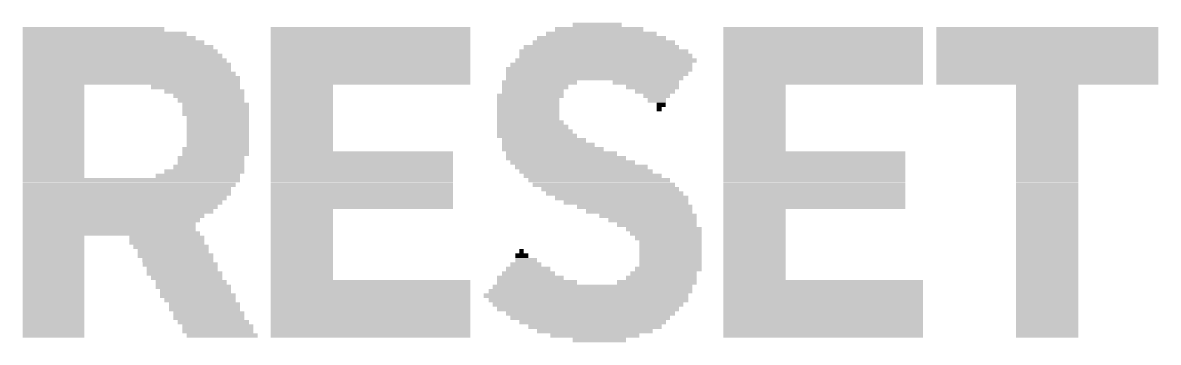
# Model space of a CAD drawing. Extents: x -50 to 50, y -28 to 28.
# Drawn here: x -21.49 to -16.08, y 23.42 to 24.94 of the extents above; entities that cross this region are included whole.
import ezdxf

# ---------------------------------------------------------------- set-up
doc = ezdxf.new("R2010")
doc.units = 0
doc.layers.add('200', color=132, linetype='CONTINUOUS')

# ---------------------------------------------------------------- blocks, each defined once
blk = doc.blocks.new('RECT')
blk.add_solid([(-0.5, -0.5), (0.5, -0.5), (-0.5, 0.5), (0.5, 0.5)])

msp = doc.modelspace()

# ---------------------------------------------------------------- block references
at = {"layer": '200'}
for p, xscale, yscale in [((-21.1557, 24.9132), 0.6756, 0.0211), ((-19.8336, 24.9132), 0.9525, 0.0211), ((-18.7427, 24.9132), 0.4216, 0.0211), ((-18.7528, 24.9343), 0.2337, 0.0211), ((-17.6746, 24.9132), 0.9525, 0.0211), ((-16.6053, 24.9132), 1.0592, 0.0211), ((-21.1023, 24.892), 0.7823, 0.0213), ((-21.0807, 24.8708), 0.8255, 0.0211), ((-19.8336, 24.892), 0.9525, 0.0213), ((-19.8336, 24.8708), 0.9525, 0.0211), ((-18.7325, 24.8708), 0.6147, 0.0211), ((-18.7325, 24.892), 0.5283, 0.0213), ((-17.6746, 24.892), 0.9525, 0.0213), ((-17.6746, 24.8708), 0.9525, 0.0211), ((-16.6053, 24.892), 1.0592, 0.0213), ((-16.6053, 24.8708), 1.0592, 0.0211), ((-21.0604, 24.8497), 0.8661, 0.0211), ((-21.0287, 24.8073), 0.9296, 0.0211), ((-21.0388, 24.8285), 0.9093, 0.0213), ((-19.8336, 24.8497), 0.9525, 0.0211), ((-19.8336, 24.8285), 0.9525, 0.0213), ((-19.8336, 24.8073), 0.9525, 0.0211), ((-18.7211, 24.8073), 0.8052, 0.0211), ((-18.7325, 24.8285), 0.7417, 0.0213), ((-18.7211, 24.8497), 0.6782, 0.0211), ((-17.6746, 24.8497), 0.9525, 0.0211), ((-17.6746, 24.8285), 0.9525, 0.0213), ((-17.6746, 24.8073), 0.9525, 0.0211), ((-16.6053, 24.8497), 1.0592, 0.0211), ((-16.6053, 24.8285), 1.0592, 0.0213), ((-16.6053, 24.8073), 1.0592, 0.0211), ((-21.0071, 24.765), 0.9728, 0.0213), ((-21.0172, 24.7862), 0.9525, 0.0211), ((-19.8336, 24.7862), 0.9525, 0.0211), ((-19.8336, 24.765), 0.9525, 0.0213), ((-18.7109, 24.765), 0.8661, 0.0213), ((-18.7109, 24.7862), 0.8255, 0.0211), ((-17.6746, 24.7862), 0.9525, 0.0211), ((-17.6746, 24.765), 0.9525, 0.0213), ((-16.6053, 24.7862), 1.0592, 0.0211), ((-16.6053, 24.765), 1.0592, 0.0213), ((-20.9855, 24.7015), 1.016, 0.0213), ((-20.9969, 24.7438), 0.9931, 0.0211), ((-20.9969, 24.7227), 0.9931, 0.0211), ((-19.8336, 24.7438), 0.9525, 0.0211), ((-19.8336, 24.7227), 0.9525, 0.0211), ((-19.8336, 24.7015), 0.9525, 0.0213), ((-18.7427, 24.7227), 0.889, 0.0211), ((-18.7528, 24.7015), 0.8687, 0.0213), ((-18.7325, 24.7438), 0.8687, 0.0211), ((-17.6746, 24.7438), 0.9525, 0.0211), ((-17.6746, 24.7227), 0.9525, 0.0211), ((-17.6746, 24.7015), 0.9525, 0.0213), ((-16.6053, 24.7438), 1.0592, 0.0211), ((-16.6053, 24.7227), 1.0592, 0.0211), ((-16.6053, 24.7015), 1.0592, 0.0213), ((-20.9753, 24.6803), 1.0363, 0.0211), ((-20.9753, 24.6592), 1.0363, 0.0211), ((-19.8336, 24.6803), 0.9525, 0.0211), ((-19.8336, 24.6592), 0.9525, 0.0211), ((-19.0284, 24.6592), 0.3581, 0.0211), ((-18.7643, 24.6803), 0.8458, 0.0211), ((-18.5204, 24.6592), 0.3175, 0.0211), ((-17.6746, 24.6803), 0.9525, 0.0211), ((-17.6746, 24.6592), 0.9525, 0.0211), ((-16.6053, 24.6803), 1.0592, 0.0211), ((-16.6053, 24.6592), 1.0592, 0.0211), ((-21.3462, 24.638), 0.2946, 0.0213), ((-21.3462, 24.6168), 0.2946, 0.0211), ((-21.3462, 24.5957), 0.2946, 0.0211), ((-20.6693, 24.638), 0.4242, 0.0213), ((-20.6273, 24.6168), 0.381, 0.0211), ((-20.6058, 24.5957), 0.3378, 0.0211), ((-20.1613, 24.638), 0.2972, 0.0213), ((-20.1613, 24.6168), 0.2972, 0.0211), ((-20.1613, 24.5957), 0.2972, 0.0211), ((-19.0716, 24.5957), 0.3175, 0.0211), ((-19.0487, 24.638), 0.3175, 0.0213), ((-19.0602, 24.6168), 0.2946, 0.0211), ((-18.4887, 24.638), 0.254, 0.0213), ((-18.4772, 24.6168), 0.1905, 0.0211), ((-18.4683, 24.5957), 0.127, 0.0211), ((-18.0023, 24.638), 0.2972, 0.0213), ((-18.0023, 24.6168), 0.2972, 0.0211), ((-18.0023, 24.5957), 0.2972, 0.0211), ((-16.6053, 24.638), 0.2972, 0.0213), ((-16.6053, 24.6168), 0.2972, 0.0211), ((-16.6053, 24.5957), 0.2972, 0.0211), ((-21.3462, 24.5745), 0.2946, 0.0213), ((-21.3462, 24.5533), 0.2946, 0.0211), ((-21.3462, 24.5322), 0.2946, 0.0211), ((-20.5956, 24.5745), 0.3175, 0.0213), ((-20.5727, 24.5533), 0.3175, 0.0211), ((-20.5727, 24.5322), 0.3175, 0.0211), ((-20.1613, 24.5745), 0.2972, 0.0213), ((-20.1613, 24.5533), 0.2972, 0.0211), ((-20.1613, 24.5322), 0.2972, 0.0211), ((-19.0817, 24.5745), 0.2972, 0.0213), ((-19.0817, 24.5533), 0.2972, 0.0211), ((-19.0817, 24.5322), 0.2972, 0.0211), ((-18.4683, 24.5745), 0.0864, 0.0213), ((-18.4468, 24.5533), 0.0432, 0.0211), ((-18.4569, 24.5322), 0.0229, 0.0211), ((-18.0023, 24.5745), 0.2972, 0.0213), ((-18.0023, 24.5533), 0.2972, 0.0211), ((-18.0023, 24.5322), 0.2972, 0.0211), ((-16.6053, 24.5745), 0.2972, 0.0213), ((-16.6053, 24.5533), 0.2972, 0.0211), ((-16.6053, 24.5322), 0.2972, 0.0211), ((-21.3462, 24.511), 0.2946, 0.0213), ((-21.3462, 24.4898), 0.2946, 0.0211), ((-20.5727, 24.511), 0.3175, 0.0213), ((-20.5626, 24.4898), 0.2972, 0.0211), ((-20.1613, 24.511), 0.2972, 0.0213), ((-20.1613, 24.4898), 0.2972, 0.0211), ((-19.0817, 24.511), 0.2972, 0.0213), ((-19.0817, 24.4898), 0.2972, 0.0211), ((-18.0023, 24.511), 0.2972, 0.0213), ((-18.0023, 24.4898), 0.2972, 0.0211), ((-16.6053, 24.511), 0.2972, 0.0213), ((-16.6053, 24.4898), 0.2972, 0.0211), ((-21.3462, 24.4687), 0.2946, 0.0211), ((-21.3462, 24.4475), 0.2946, 0.0213), ((-21.3462, 24.4263), 0.2946, 0.0211), ((-20.5626, 24.4687), 0.2972, 0.0211), ((-20.5626, 24.4475), 0.2972, 0.0213), ((-20.5626, 24.4263), 0.2972, 0.0211), ((-20.1613, 24.4687), 0.2972, 0.0211), ((-20.1613, 24.4475), 0.2972, 0.0213), ((-20.1613, 24.4263), 0.2972, 0.0211), ((-19.0716, 24.4687), 0.3175, 0.0211), ((-19.0602, 24.4475), 0.3404, 0.0213), ((-19.05, 24.4263), 0.3607, 0.0211), ((-18.0023, 24.4687), 0.2972, 0.0211), ((-18.0023, 24.4475), 0.2972, 0.0213), ((-18.0023, 24.4263), 0.2972, 0.0211), ((-16.6053, 24.4687), 0.2972, 0.0211), ((-16.6053, 24.4475), 0.2972, 0.0213), ((-16.6053, 24.4263), 0.2972, 0.0211), ((-21.3462, 24.4052), 0.2946, 0.0211), ((-21.3462, 24.384), 0.2946, 0.0213), ((-20.5626, 24.4052), 0.2972, 0.0211), ((-20.5626, 24.384), 0.2972, 0.0213), ((-20.1613, 24.4052), 0.2972, 0.0211), ((-20.1613, 24.384), 0.2972, 0.0213), ((-19.0398, 24.4052), 0.381, 0.0211), ((-19.0068, 24.384), 0.4013, 0.0213), ((-18.0023, 24.4052), 0.2972, 0.0211), ((-18.0023, 24.384), 0.2972, 0.0213), ((-16.6053, 24.4052), 0.2972, 0.0211), ((-16.6053, 24.384), 0.2972, 0.0213), ((-21.3462, 24.3628), 0.2946, 0.0211), ((-21.3462, 24.3417), 0.2946, 0.0211), ((-21.3462, 24.3205), 0.2946, 0.0213), ((-20.5727, 24.3417), 0.3175, 0.0211), ((-20.5727, 24.3205), 0.3175, 0.0213), ((-20.5626, 24.3628), 0.2972, 0.0211), ((-20.1613, 24.3628), 0.2972, 0.0211), ((-20.1613, 24.3417), 0.2972, 0.0211), ((-19.8755, 24.3205), 0.8687, 0.0213), ((-18.9865, 24.3628), 0.442, 0.0211), ((-18.9649, 24.3417), 0.4851, 0.0211), ((-18.923, 24.3205), 0.5283, 0.0213), ((-18.0023, 24.3628), 0.2972, 0.0211), ((-18.0023, 24.3417), 0.2972, 0.0211), ((-17.7165, 24.3205), 0.8687, 0.0213), ((-16.6053, 24.3628), 0.2972, 0.0211), ((-16.6053, 24.3417), 0.2972, 0.0211), ((-16.6053, 24.3205), 0.2972, 0.0213), ((-21.3462, 24.2993), 0.2946, 0.0211), ((-21.3462, 24.2782), 0.2946, 0.0211), ((-20.5956, 24.2993), 0.3175, 0.0211), ((-20.5956, 24.2782), 0.3175, 0.0211), ((-19.8755, 24.2993), 0.8687, 0.0211), ((-19.8755, 24.2782), 0.8687, 0.0211), ((-18.9014, 24.2993), 0.5715, 0.0211), ((-18.8697, 24.2782), 0.5944, 0.0211), ((-17.7165, 24.2993), 0.8687, 0.0211), ((-17.7165, 24.2782), 0.8687, 0.0211), ((-16.6053, 24.2993), 0.2972, 0.0211), ((-16.6053, 24.2782), 0.2972, 0.0211), ((-21.3462, 24.257), 0.2946, 0.0213), ((-21.3462, 24.2358), 0.2946, 0.0211), ((-21.3462, 24.2147), 0.2946, 0.0211), ((-20.6578, 24.2147), 0.4013, 0.0211), ((-20.6273, 24.2358), 0.381, 0.0211), ((-20.6058, 24.257), 0.3378, 0.0213), ((-19.8755, 24.257), 0.8687, 0.0213), ((-19.8755, 24.2358), 0.8687, 0.0211), ((-19.8755, 24.2147), 0.8687, 0.0211), ((-18.8278, 24.257), 0.6325, 0.0213), ((-18.8062, 24.2358), 0.635, 0.0211), ((-18.7744, 24.2147), 0.6579, 0.0211), ((-17.7165, 24.257), 0.8687, 0.0213), ((-17.7165, 24.2358), 0.8687, 0.0211), ((-17.7165, 24.2147), 0.8687, 0.0211), ((-16.6053, 24.257), 0.2972, 0.0213), ((-16.6053, 24.2358), 0.2972, 0.0211), ((-16.6053, 24.2147), 0.2972, 0.0211), ((-20.9855, 24.1723), 1.016, 0.0211), ((-20.9753, 24.1935), 1.0363, 0.0213), ((-19.8755, 24.1935), 0.8687, 0.0213), ((-19.8755, 24.1723), 0.8687, 0.0211), ((-18.7427, 24.1935), 0.6756, 0.0213), ((-18.7211, 24.1723), 0.6782, 0.0211), ((-17.7165, 24.1935), 0.8687, 0.0213), ((-17.7165, 24.1723), 0.8687, 0.0211), ((-16.6053, 24.1935), 0.2972, 0.0213), ((-16.6053, 24.1723), 0.2972, 0.0211), ((-21.0071, 24.1088), 0.9728, 0.0211), ((-20.9969, 24.1512), 0.9931, 0.0211), ((-20.9969, 24.13), 0.9931, 0.0213), ((-19.8755, 24.1512), 0.8687, 0.0211), ((-19.8755, 24.13), 0.8687, 0.0213), ((-19.8755, 24.1088), 0.8687, 0.0211), ((-18.6906, 24.1512), 0.6579, 0.0211), ((-18.669, 24.13), 0.6553, 0.0213), ((-18.636, 24.1088), 0.635, 0.0211), ((-17.7165, 24.1512), 0.8687, 0.0211), ((-17.7165, 24.13), 0.8687, 0.0213), ((-17.7165, 24.1088), 0.8687, 0.0211), ((-16.6053, 24.1512), 0.2972, 0.0211), ((-16.6053, 24.13), 0.2972, 0.0213), ((-16.6053, 24.1088), 0.2972, 0.0211), ((-21.0287, 24.0665), 0.9296, 0.0213), ((-21.0172, 24.0877), 0.9525, 0.0211), ((-21.0388, 24.0453), 0.9093, 0.0211), ((-20.1613, 24.0453), 0.2972, 0.0211), ((-19.8755, 24.0877), 0.8687, 0.0211), ((-19.8755, 24.0665), 0.8687, 0.0213), ((-18.6157, 24.0877), 0.5944, 0.0211), ((-18.5738, 24.0665), 0.5512, 0.0213), ((-18.5522, 24.0453), 0.508, 0.0211), ((-18.0023, 24.0453), 0.2972, 0.0211), ((-17.7165, 24.0877), 0.8687, 0.0211), ((-17.7165, 24.0665), 0.8687, 0.0213), ((-16.6053, 24.0877), 0.2972, 0.0211), ((-16.6053, 24.0665), 0.2972, 0.0213), ((-16.6053, 24.0453), 0.2972, 0.0211), ((-21.0604, 24.0242), 0.8661, 0.0211), ((-21.0706, 24.003), 0.8458, 0.0213), ((-20.1613, 24.0242), 0.2972, 0.0211), ((-20.1613, 24.003), 0.2972, 0.0213), ((-18.5102, 24.0242), 0.4648, 0.0211), ((-18.4887, 24.003), 0.4216, 0.0213), ((-18.0023, 24.0242), 0.2972, 0.0211), ((-18.0023, 24.003), 0.2972, 0.0213), ((-16.6053, 24.0242), 0.2972, 0.0211), ((-16.6053, 24.003), 0.2972, 0.0213), ((-21.0706, 23.9395), 0.8458, 0.0213), ((-21.0807, 23.9818), 0.8255, 0.0211), ((-21.0807, 23.9607), 0.8255, 0.0211), ((-20.1613, 23.9818), 0.2972, 0.0211), ((-20.1613, 23.9607), 0.2972, 0.0211), ((-20.1613, 23.9395), 0.2972, 0.0213), ((-18.4683, 23.9818), 0.381, 0.0211), ((-18.4353, 23.9607), 0.3607, 0.0211), ((-18.4252, 23.9395), 0.3404, 0.0213), ((-18.0023, 23.9818), 0.2972, 0.0211), ((-18.0023, 23.9607), 0.2972, 0.0211), ((-18.0023, 23.9395), 0.2972, 0.0213), ((-16.6053, 23.9818), 0.2972, 0.0211), ((-16.6053, 23.9607), 0.2972, 0.0211), ((-16.6053, 23.9395), 0.2972, 0.0213), ((-21.3462, 23.9183), 0.2946, 0.0211), ((-21.3462, 23.8972), 0.2946, 0.0211), ((-20.8064, 23.9183), 0.3581, 0.0211), ((-20.8064, 23.8972), 0.3581, 0.0211), ((-20.1613, 23.9183), 0.2972, 0.0211), ((-20.1613, 23.8972), 0.2972, 0.0211), ((-18.4137, 23.9183), 0.3175, 0.0211), ((-18.4036, 23.8972), 0.2972, 0.0211), ((-18.0023, 23.9183), 0.2972, 0.0211), ((-18.0023, 23.8972), 0.2972, 0.0211), ((-16.6053, 23.9183), 0.2972, 0.0211), ((-16.6053, 23.8972), 0.2972, 0.0211), ((-21.3462, 23.876), 0.2946, 0.0213), ((-21.3462, 23.8548), 0.2946, 0.0211), ((-21.3462, 23.8337), 0.2946, 0.0211), ((-20.7861, 23.876), 0.3581, 0.0213), ((-20.7645, 23.8337), 0.3607, 0.0211), ((-20.7759, 23.8548), 0.3378, 0.0211), ((-20.1613, 23.876), 0.2972, 0.0213), ((-20.1613, 23.8548), 0.2972, 0.0211), ((-20.1613, 23.8337), 0.2972, 0.0211), ((-19.1122, 23.8337), 0.0635, 0.0211), ((-19.1135, 23.8548), 0.0203, 0.0211), ((-18.4036, 23.876), 0.2972, 0.0213), ((-18.4036, 23.8548), 0.2972, 0.0211), ((-18.4036, 23.8337), 0.2972, 0.0211), ((-18.0023, 23.876), 0.2972, 0.0213), ((-18.0023, 23.8548), 0.2972, 0.0211), ((-18.0023, 23.8337), 0.2972, 0.0211), ((-16.6053, 23.876), 0.2972, 0.0213), ((-16.6053, 23.8548), 0.2972, 0.0211), ((-16.6053, 23.8337), 0.2972, 0.0211), ((-21.3462, 23.8125), 0.2946, 0.0213), ((-21.3462, 23.7913), 0.2946, 0.0211), ((-20.7531, 23.8125), 0.3378, 0.0213), ((-20.7429, 23.7913), 0.3581, 0.0211), ((-20.1613, 23.8125), 0.2972, 0.0213), ((-20.1613, 23.7913), 0.2972, 0.0211), ((-19.0932, 23.7913), 0.1473, 0.0211), ((-19.0919, 23.8125), 0.1041, 0.0213), ((-18.4036, 23.8125), 0.2972, 0.0213), ((-18.4036, 23.7913), 0.2972, 0.0211), ((-18.0023, 23.8125), 0.2972, 0.0213), ((-18.0023, 23.7913), 0.2972, 0.0211), ((-16.6053, 23.8125), 0.2972, 0.0213), ((-16.6053, 23.7913), 0.2972, 0.0211), ((-21.3462, 23.7702), 0.2946, 0.0211), ((-21.3462, 23.749), 0.2946, 0.0213), ((-21.3462, 23.7278), 0.2946, 0.0211), ((-20.7213, 23.749), 0.3607, 0.0213), ((-20.7327, 23.7702), 0.3378, 0.0211), ((-20.7112, 23.7278), 0.3404, 0.0211), ((-20.1613, 23.7702), 0.2972, 0.0211), ((-20.1613, 23.749), 0.2972, 0.0213), ((-20.1613, 23.7278), 0.2972, 0.0211), ((-19.0716, 23.7278), 0.3175, 0.0211), ((-19.0805, 23.749), 0.254, 0.0213), ((-19.0817, 23.7702), 0.2108, 0.0211), ((-18.4468, 23.7278), 0.3378, 0.0211), ((-18.4366, 23.749), 0.3175, 0.0213), ((-18.4137, 23.7702), 0.3175, 0.0211), ((-18.0023, 23.7702), 0.2972, 0.0211), ((-18.0023, 23.749), 0.2972, 0.0213), ((-18.0023, 23.7278), 0.2972, 0.0211), ((-16.6053, 23.7702), 0.2972, 0.0211), ((-16.6053, 23.749), 0.2972, 0.0213), ((-16.6053, 23.7278), 0.2972, 0.0211), ((-21.3462, 23.7067), 0.2946, 0.0211), ((-21.3462, 23.6855), 0.2946, 0.0213), ((-20.6896, 23.7067), 0.3378, 0.0211), ((-20.6794, 23.6855), 0.3581, 0.0213), ((-19.8336, 23.7067), 0.9525, 0.0211), ((-19.8336, 23.6855), 0.9525, 0.0213), ((-18.7744, 23.6855), 0.9525, 0.0213), ((-19.0398, 23.7067), 0.381, 0.0211), ((-18.4683, 23.7067), 0.381, 0.0211), ((-17.6746, 23.7067), 0.9525, 0.0211), ((-17.6746, 23.6855), 0.9525, 0.0213), ((-16.6053, 23.7067), 0.2972, 0.0211), ((-16.6053, 23.6855), 0.2972, 0.0213), ((-21.3462, 23.6643), 0.2946, 0.0211), ((-21.3462, 23.6432), 0.2946, 0.0211), ((-21.3462, 23.622), 0.2946, 0.0213), ((-20.6693, 23.6643), 0.3378, 0.0211), ((-20.6578, 23.6432), 0.3607, 0.0211), ((-20.6477, 23.622), 0.3404, 0.0213), ((-19.8336, 23.6643), 0.9525, 0.0211), ((-19.8336, 23.6432), 0.9525, 0.0211), ((-19.8336, 23.622), 0.9525, 0.0213), ((-18.8062, 23.6432), 0.9754, 0.0211), ((-18.7846, 23.6643), 0.9728, 0.0211), ((-18.7947, 23.622), 0.9525, 0.0213), ((-17.6746, 23.6643), 0.9525, 0.0211), ((-17.6746, 23.6432), 0.9525, 0.0211), ((-17.6746, 23.622), 0.9525, 0.0213), ((-16.6053, 23.6643), 0.2972, 0.0211), ((-16.6053, 23.6432), 0.2972, 0.0211), ((-16.6053, 23.622), 0.2972, 0.0213), ((-21.3462, 23.6008), 0.2946, 0.0211), ((-21.3462, 23.5797), 0.2946, 0.0211), ((-21.3462, 23.5585), 0.2946, 0.0213), ((-20.6261, 23.6008), 0.3378, 0.0211), ((-20.6261, 23.5797), 0.3378, 0.0211), ((-20.6058, 23.5585), 0.3378, 0.0213), ((-19.8336, 23.6008), 0.9525, 0.0211), ((-19.8336, 23.5797), 0.9525, 0.0211), ((-19.8336, 23.5585), 0.9525, 0.0213), ((-18.796, 23.6008), 0.9093, 0.0211), ((-18.796, 23.5797), 0.8687, 0.0211), ((-18.7846, 23.5585), 0.8052, 0.0213), ((-17.6746, 23.6008), 0.9525, 0.0211), ((-17.6746, 23.5797), 0.9525, 0.0211), ((-17.6746, 23.5585), 0.9525, 0.0213), ((-16.6053, 23.6008), 0.2972, 0.0211), ((-16.6053, 23.5797), 0.2972, 0.0211), ((-16.6053, 23.5585), 0.2972, 0.0213), ((-21.3462, 23.5373), 0.2946, 0.0211), ((-21.3462, 23.5162), 0.2946, 0.0211), ((-20.6058, 23.5373), 0.3378, 0.0211), ((-20.5842, 23.5162), 0.3404, 0.0211), ((-19.8336, 23.5373), 0.9525, 0.0211), ((-19.8336, 23.5162), 0.9525, 0.0211), ((-18.7858, 23.5373), 0.762, 0.0211), ((-18.7744, 23.5162), 0.6985, 0.0211), ((-17.6746, 23.5373), 0.9525, 0.0211), ((-17.6746, 23.5162), 0.9525, 0.0211), ((-16.6053, 23.5373), 0.2972, 0.0211), ((-16.6053, 23.5162), 0.2972, 0.0211), ((-21.3462, 23.495), 0.2946, 0.0213), ((-21.3462, 23.4738), 0.2946, 0.0211), ((-21.3462, 23.4527), 0.2946, 0.0211), ((-20.5626, 23.495), 0.3378, 0.0213), ((-20.5626, 23.4738), 0.3378, 0.0211), ((-20.5422, 23.4527), 0.3378, 0.0211), ((-19.8336, 23.495), 0.9525, 0.0213), ((-19.8336, 23.4738), 0.9525, 0.0211), ((-19.8336, 23.4527), 0.9525, 0.0211), ((-18.763, 23.495), 0.635, 0.0213), ((-18.7643, 23.4738), 0.5512, 0.0211), ((-18.7643, 23.4527), 0.4242, 0.0211), ((-17.6746, 23.495), 0.9525, 0.0213), ((-17.6746, 23.4738), 0.9525, 0.0211), ((-17.6746, 23.4527), 0.9525, 0.0211), ((-16.6053, 23.495), 0.2972, 0.0213), ((-16.6053, 23.4738), 0.2972, 0.0211), ((-16.6053, 23.4527), 0.2972, 0.0211), ((-18.7427, 23.4315), 0.254, 0.0213)]:
    msp.add_blockref('RECT', p, dxfattribs=dict(at, xscale=xscale, yscale=yscale))

doc.saveas('drawing.dxf')
